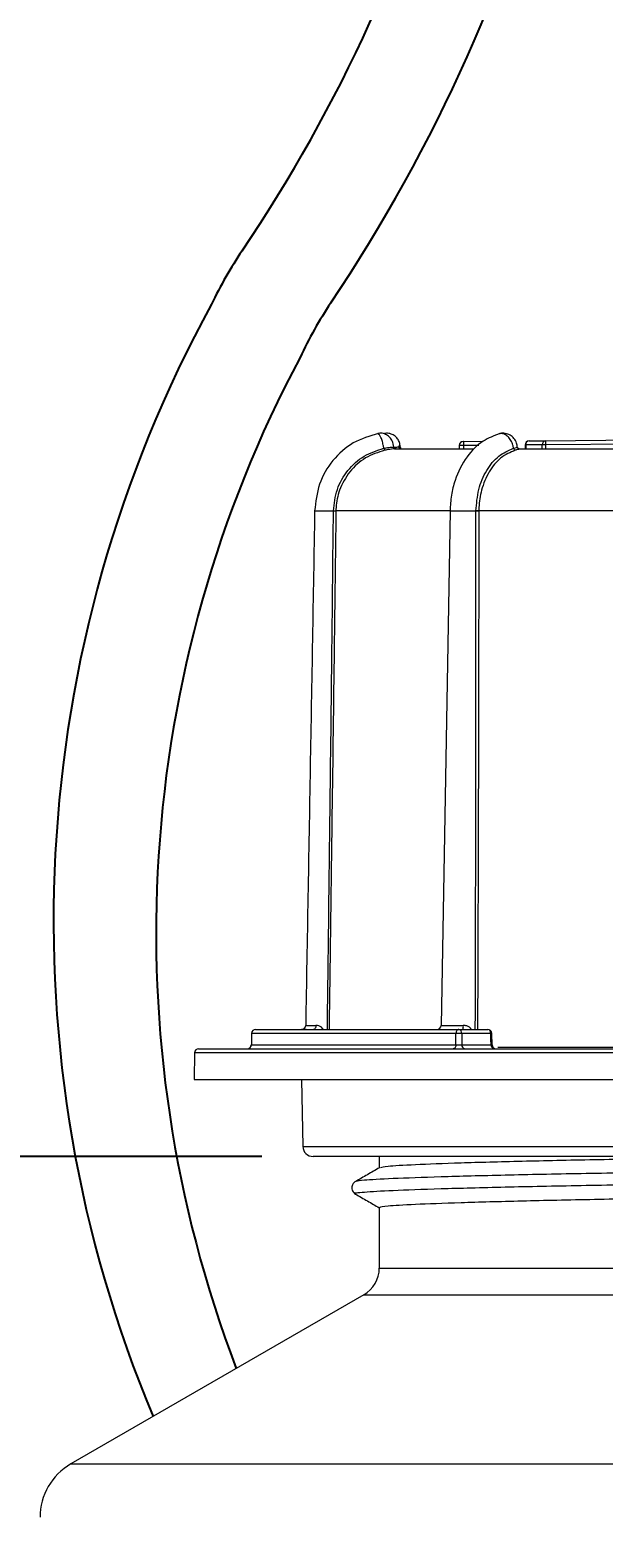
# Model space of a CAD drawing. Header units: inches. Extents: x 2.3 to 15.7, y 0.2 to 14.5.
# Drawn here: x 11.587 to 12.285, y 8.389 to 10.2 of the extents above; entities that cross this region are included whole.
import ezdxf

# ---------------------------------------------------------------- set-up
doc = ezdxf.new("R2010")
doc.units = ezdxf.units.IN
doc.header["$MEASUREMENT"] = 0
doc.header["$PDSIZE"] = -1
doc.layers.add('Dim', color=1, linetype='Continuous')
doc.layers.add('Object', color=4, linetype='Continuous')
doc.styles.get("Standard").update_dxf_attribs({"font": 'romans.shx'})
doc.dimstyles.get("Standard").update_dxf_attribs({"dimtxt": 0.125, "dimasz": 0.18, "dimexe": 0.06, "dimexo": 0.0625, "dimgap": 0.09, "dimtad": 0, "dimtih": 1, "dimtoh": 1, "dimdec": 4, "dimlfac": 2, "dimzin": 0, "dimdsep": 46, "dimlunit": 5, "dimtxsty": 'Standard', "dimcen": 0.09, "dimadec": 0, "dimazin": 0, "dimtfac": 1, "dimtdec": 4, "dimtofl": 0, "dimtmove": 0, "dimatfit": 1, "dimfxl": 0, "dimfrac": 2, "dimtolj": 1, "dimtzin": 0, "dimarcsym": 0})

# ---------------------------------------------------------------- blocks, each defined once
blk = doc.blocks.new('*D4')
at = {"layer": 'Defpoints', "color": 0}
for p in [(12.1368, 11.9262), (8.4425, 3.6009), (12.5993, 3.6009)]:
    blk.add_point(p, dxfattribs=at)
at = {"layer": 'Dim', "color": 0, "lineweight": -2}
for p, q in [((12.0743, 11.9262), (8.3825, 11.9262)), ((8.4425, 11.7462), (8.4425, 8.0722)), ((8.4425, 3.7809), (8.4425, 7.4696)), ((12.5368, 3.6009), (8.3825, 3.6009))]:
    blk.add_line(p, q, dxfattribs=at)
at = {"layer": 'Dim', "color": 0}
for points in [[(8.4125, 11.7462), (8.4725, 11.7462), (8.4425, 11.9262)], [(8.4125, 3.7809), (8.4725, 3.7809), (8.4425, 3.6009)]]:
    blk.add_solid(points, dxfattribs=at)
at = {"layer": 'Dim', "color": 0, "insert": (8.4425, 7.7709), "char_height": 0.125, "attachment_point": 5}
blk.add_mtext('\\A1;16 5/8\\P [425mm]', dxfattribs=at)
blk = doc.blocks.new('*D5')
at = {"layer": 'Defpoints', "color": 0}
for p in [(9.4098, 11.9262), (12.1368, 11.9262), (11.9316, 8.828)]:
    blk.add_point(p, dxfattribs=at)
at = {"layer": 'Dim', "color": 0, "lineweight": -2}
for p, q in [((12.0743, 11.9262), (9.3498, 11.9262)), ((9.4098, 11.7462), (9.4098, 10.6784)), ((9.4098, 9.008), (9.4098, 10.0758)), ((11.8691, 8.828), (9.3498, 8.828))]:
    blk.add_line(p, q, dxfattribs=at)
at = {"layer": 'Dim', "color": 0}
for points in [[(9.3798, 11.7462), (9.4398, 11.7462), (9.4098, 11.9262)], [(9.3798, 9.008), (9.4398, 9.008), (9.4098, 8.828)]]:
    blk.add_solid(points, dxfattribs=at)
at = {"layer": 'Dim', "color": 0, "insert": (9.4098, 10.3771), "char_height": 0.125, "attachment_point": 5}
blk.add_mtext('\\A1;6 3/16\\P [155mm]', dxfattribs=at)
blk = doc.blocks.new('*D9')
at = {"layer": 'Defpoints', "color": 0}
for p in [(12.036, 10.9262), (13.1627, 10.9262), (13.1627, 10.5218)]:
    blk.add_point(p, dxfattribs=at)
at = {"layer": 'Dim', "color": 0, "lineweight": -2}
for p, q in [((12.036, 10.8637), (12.036, 10.4618)), ((13.1627, 10.8637), (13.1627, 10.4618)), ((11.856, 10.5218), (11.3699, 10.5218)), ((13.3427, 10.5218), (13.5227, 10.5218))]:
    blk.add_line(p, q, dxfattribs=at)
at = {"layer": 'Dim', "color": 0}
for points in [[(11.856, 10.5518), (11.856, 10.4918), (12.036, 10.5218)], [(13.3427, 10.5518), (13.3427, 10.4918), (13.1627, 10.5218)]]:
    blk.add_solid(points, dxfattribs=at)
at = {"layer": 'Dim', "color": 0, "insert": (10.8424, 10.5218), "char_height": 0.125, "attachment_point": 5}
blk.add_mtext('\\A1;2 1/4\\P [55mm]\\PClearance\\PRequired\\PDirectly\\PBelow\\PCounter', dxfattribs=at)

msp = doc.modelspace()

# ---------------------------------------------------------------- linework, layer by layer
at = {"layer": 'Object', "color": 4, "linetype": 'Continuous', "lineweight": 15}
for p, q in [((12.029229, 9.691809), (12.029562, 9.691867)), ((12.031628, 9.689548), (12.126731, 9.689548)), ((12.032005, 9.689548), (12.031628, 9.689548)), ((12.035641, 9.692005), (12.036953, 9.692005)), ((12.109327, 9.693661), (12.109327, 9.689548)), ((12.114519, 9.693663), (12.109543, 9.693663)), ((12.109543, 9.689548), (12.109543, 9.693663)), ((12.114497, 9.698663), (12.138538, 9.698873)), ((12.133274, 9.693827), (12.114519, 9.693663)), ((12.114519, 9.693663), (12.114519, 9.689548)), ((12.182249, 9.689548), (12.407174, 9.689548)), ((12.189472, 9.694361), (12.189472, 9.689548)), ((12.190298, 9.694361), (12.189472, 9.694361)), ((12.190298, 9.694361), (12.190298, 9.689548)), ((12.214444, 9.694535), (12.210498, 9.694535)), ((12.210498, 9.689548), (12.210498, 9.694535)), ((12.214422, 9.699535), (12.415089, 9.701286)), ((12.41102, 9.696251), (12.214444, 9.694535)), ((12.214444, 9.694535), (12.214444, 9.689548)), ((12.097546, 9.61402), (11.959331, 9.61402)), ((12.391351, 9.61402), (12.133194, 9.61402)), ((11.856746, 8.977777), (11.856477, 8.964137)), ((11.856713, 8.977777), (11.856765, 8.977766)), ((12.10545, 8.977766), (11.856765, 8.977766)), ((11.861712, 8.982678), (12.10874, 8.982678)), ((12.105473, 8.964146), (12.10545, 8.977766)), ((12.10874, 8.982678), (12.14403, 8.982678)), ((12.147779, 8.977766), (12.112488, 8.977766)), ((12.149368, 8.964114), (12.14903, 8.977802)), ((11.787397, 8.954398), (11.786827, 8.921734)), ((13.378098, 8.954398), (11.787397, 8.954398)), ((11.792318, 8.959233), (13.373379, 8.959233)), ((11.856495, 8.964146), (12.105473, 8.964146)), ((11.856512, 8.964136), (11.856495, 8.964146)), ((12.11251, 8.964146), (12.148115, 8.964146)), ((12.156575, 8.961071), (12.379051, 8.961071)), ((11.786827, 8.921734), (13.378645, 8.921734)), ((11.91769, 8.921734), (11.919113, 8.840265)), ((11.919113, 8.840265), (13.251762, 8.840265)), ((13.267043, 8.827983), (11.931611, 8.827983)), ((12.012127, 8.827983), (12.012127, 8.814203)), ((12.051569, 8.787336), (12.051813, 8.787077)), ((12.012127, 8.765684), (12.012127, 8.692047)), ((12.012127, 8.692047), (12.599327, 8.692047)), ((11.993377, 8.659571), (11.636827, 8.453717)), ((11.993377, 8.659571), (12.599327, 8.659571)), ((11.636827, 8.453717), (13.532573, 8.453717))]:
    msp.add_line(p, q, dxfattribs=at)
at = {"layer": 'Object', "color": 4, "linetype": 'Continuous', "lineweight": 15, "flags": 128}
for points in [[(12.109543, 9.693663), (12.109351, 9.693662), (12.109327, 9.693661)], [(12.114283, 9.698661), (12.114307, 9.698661), (12.114497, 9.698663)], [(12.210498, 9.694535), (12.203541, 9.694475), (12.196807, 9.694417), (12.190298, 9.694361)], [(12.194428, 9.699361), (12.20087, 9.699417), (12.207536, 9.699475), (12.214422, 9.699535)], [(12.098279, 9.61402), (12.092607, 9.289083), (12.087342, 8.98745)], [(11.93508, 8.987591), (11.935016, 8.986628), (11.934846, 8.985705), (11.934576, 8.984855), (11.934216, 8.984112), (11.93378, 8.983503), (11.933284, 8.983051), (11.932747, 8.982772), (11.932189, 8.982678)], [(11.856765, 8.977766), (11.856567, 8.967769), (11.856495, 8.964146)], [(12.10874, 8.982678), (12.108105, 8.982584), (12.107494, 8.982306), (12.10693, 8.981854), (12.106434, 8.981245), (12.106024, 8.980501), (12.105717, 8.979652), (12.105523, 8.978729), (12.10545, 8.977766)], [(12.112488, 8.977766), (12.112499, 8.97087), (12.11251, 8.964146)], [(12.148115, 8.964146), (12.147949, 8.970867), (12.147779, 8.977766)], [(12.105473, 8.964146), (12.1054, 8.963183), (12.105206, 8.96226), (12.104899, 8.96141), (12.10449, 8.960667), (12.103994, 8.960058), (12.10343, 8.959606), (12.102819, 8.959327), (12.102184, 8.959233)]]:
    msp.add_lwpolyline(points, dxfattribs=at)
at = {"layer": 'Object', "color": 3}
for centre, radius, start, end in [((10.270289, 10.994574), 1.900564, 325.962729, 345.127067), ((10.270289, 10.994574), 2.025564, 326.183166, 345.577887), ((12.259573, 9.650901), 0.5, 145.962729, 154.566405), ((13.178865, 9.114569), 1.5631, 151.282148, 202.696698), ((13.231144, 9.099951), 1.490541, 151.948668, 200.831395)]:
    msp.add_arc(centre, radius, start, end, dxfattribs=at)
at = {"layer": 'Object'}
msp.add_arc((12.368581, 9.588997), 0.5, 146.183166, 154.925367, dxfattribs=at)
at = {"layer": 'Object', "color": 4, "linetype": 'Continuous', "lineweight": 15}
for centre, radius, start, end in [((12.021363, 9.690494), 0.003621, 183.022464, 225.216692), ((12.031668, 9.691994), 0.002446, 184.32744, 269.058783), ((12.032291, 9.692048), 0.0025, 182.854026, 269.925696), ((12.033516, 9.691658), 0.002146, 175.949607, 259.388501), ((12.038089, 9.691996), 0.002449, 179.804098, 268.807506), ((12.039401, 9.691996), 0.002448, 179.802338, 268.809266), ((12.040223, 9.692049), 0.0025, 183.246663, 269.90056), ((12.114327, 9.693661), 0.005, 90.5, 180.403377), ((12.114542, 9.693664), 0.004999, 90.514075, 180.011021), ((12.400729, 9.69741), 0.286235, 179.749167, 180.750004), ((12.178084, 9.690473), 0.002603, 183.733616, 258.313404), ((12.194472, 9.694361), 0.005, 90.5, 180), ((12.194918, 9.69475), 0.004636, 96.065229, 184.817042), ((12.21504, 9.695011), 0.004566, 97.77015, 185.977775), ((12.501498, 9.69829), 0.287078, 179.751478, 180.749374), ((12.133646, 9.788798), 0.174779, 268.720836, 269.851989), ((11.91757, 8.987678), 0.005, 270.009783, 359.393717), ((12.082376, 8.987676), 0.004997, 270.02539, 359.028884), ((12.100409, 8.986387), 0.014027, 344.668481, 4.924308), ((11.861712, 8.977678), 0.005, 90, 178.866895), ((11.861738, 8.977705), 0.004973, 90.297786, 179.305906), ((12.108969, 8.810428), 0.167374, 88.795218, 91.204782), ((12.108027, 8.978248), 0.004487, 353.827161, 80.855322), ((12.14403, 8.977678), 0.005, 1.414731, 90), ((12.143317, 8.978248), 0.004487, 353.827161, 80.855322), ((12.145515, 9.077498), 0.099758, 271.300389, 272.018813), ((11.792318, 8.954312), 0.004921, 90, 179), ((11.851444, 8.964233), 0.005, 270.011983, 359.043886), ((11.851523, 8.964207), 0.004973, 270.295581, 359.305562), ((12.116972, 8.963664), 0.004487, 173.827161, 260.855322), ((12.152576, 8.963664), 0.004487, 173.827161, 260.855322), ((12.154366, 8.964233), 0.005, 181.53722, 269.988529), ((11.931611, 8.840483), 0.0125, 181, 270), ((11.974627, 8.692047), 0.0375, 300, 0), ((11.674327, 8.388765), 0.075, 120, 180)]:
    msp.add_arc(centre, radius, start, end, dxfattribs=at)
for points, knots in [([(12.010984, 9.708424), (12.000481, 9.705252), (11.979484, 9.698911), (11.954478, 9.676377), (11.937184, 9.647284), (11.934728, 9.625101), (11.933501, 9.61402)], [0, 0, 0, 0, 0.25045177, 0.50067741, 0.7505649, 1, 1, 1, 1]), ([(12.017746, 9.690303), (12.017504, 9.691588), (12.016872, 9.694931), (12.015512, 9.699979), (12.013768, 9.70463), (12.012007, 9.707531), (12.010801, 9.708511), (12.010292, 9.708236), (12.010228, 9.708201)], [0, 0, 0, 0, 0.13165843, 0.34284214, 0.55193516, 0.76060888, 0.96993328, 1, 1, 1, 1]), ([(12.029644, 9.691878), (12.029549, 9.693158), (12.029295, 9.696595), (12.027153, 9.701325), (12.023268, 9.705535), (12.018455, 9.70804), (12.013786, 9.708992), (12.011101, 9.708241), (12.010271, 9.708009)], [0, 0, 0, 0, 0.13286452, 0.3569352, 0.53011645, 0.71425306, 0.91168162, 1, 1, 1, 1]), ([(12.037573, 9.691867), (12.037368, 9.693703), (12.036969, 9.697297), (12.034359, 9.702181), (12.030359, 9.706122), (12.02512, 9.708358), (12.020702, 9.708989), (12.018428, 9.708229), (12.017988, 9.708082)], [0, 0, 0, 0, 0.18991285, 0.37162621, 0.56440466, 0.75452349, 0.95258112, 1, 1, 1, 1]), ([(12.158706, 9.708153), (12.151717, 9.705519), (12.136778, 9.699892), (12.117352, 9.680213), (12.105212, 9.656306), (12.099338, 9.633109), (12.098637, 9.620476), (12.098279, 9.61402)], [0, 0, 0, 0, 0.208133124, 0.444833286, 0.708708155, 0.851124926, 1, 1, 1, 1]), ([(12.175487, 9.690303), (12.175246, 9.691587), (12.174618, 9.694931), (12.172435, 9.699983), (12.168951, 9.704617), (12.164775, 9.707578), (12.160985, 9.708556), (12.158834, 9.708102), (12.158068, 9.707941)], [0, 0, 0, 0, 0.12125549, 0.31575139, 0.50832295, 0.70050862, 0.89329352, 1, 1, 1, 1]), ([(12.180066, 9.691714), (12.179892, 9.69339), (12.179491, 9.69725), (12.176278, 9.702428), (12.171419, 9.706624), (12.165498, 9.708617), (12.16076, 9.708938), (12.158509, 9.707986), (12.158162, 9.707839)], [0, 0, 0, 0, 0.1598639, 0.36823049, 0.56712635, 0.76561737, 0.96386422, 1, 1, 1, 1]), ([(11.956371, 9.61402), (11.957359, 9.62288), (11.95934, 9.640656), (11.972991, 9.664017), (11.992755, 9.682265), (12.009416, 9.687624), (12.017746, 9.690303)], [0, 0, 0, 0, 0.24877359, 0.49910439, 0.74957222, 1, 1, 1, 1]), ([(12.017746, 9.690303), (12.019659, 9.690679), (12.023199, 9.691373), (12.027126, 9.691741), (12.028717, 9.691799), (12.02921, 9.691809), (12.029229, 9.691809)], [0, 0, 0, 0, 0.364477977, 0.674633309, 0.987461951, 1, 1, 1, 1]), ([(12.031628, 9.689548), (12.031607, 9.689548), (12.03107, 9.689547), (12.029331, 9.689505), (12.025204, 9.689103), (12.021371, 9.688463), (12.019191, 9.688004), (12.018812, 9.687924)], [0, 0, 0, 0, 0.012709866, 0.328220913, 0.637813264, 0.936927253, 1, 1, 1, 1]), ([(12.029838, 9.691773), (12.030327, 9.691788), (12.030878, 9.691806), (12.031325, 9.691809), (12.031375, 9.691809)], [0, 0, 0, 0, 0.8883286, 1, 1, 1, 1]), ([(12.031375, 9.691809), (12.032696, 9.69181), (12.034535, 9.691812), (12.035398, 9.691962), (12.035641, 9.692005)], [0, 0, 0, 0, 0.71803817, 1, 1, 1, 1]), ([(12.036953, 9.692005), (12.036881, 9.692248), (12.036737, 9.692734), (12.036491, 9.693058), (12.036242, 9.693153), (12.035997, 9.693001), (12.035779, 9.692572), (12.03568, 9.692166), (12.035641, 9.692005)], [0, 0, 0, 0, 0.19141676, 0.38269897, 0.49998214, 0.68817758, 0.87633437, 1, 1, 1, 1]), ([(12.036953, 9.692005), (12.037182, 9.69196), (12.037654, 9.691867), (12.037552, 9.691858), (12.0375, 9.691854)], [0, 0, 0, 0, 0.48588259, 1, 1, 1, 1]), ([(12.129744, 9.614063), (12.130481, 9.622908), (12.131962, 9.640668), (12.142131, 9.664017), (12.156861, 9.682265), (12.169278, 9.687624), (12.175487, 9.690303)], [0, 0, 0, 0, 0.248474529, 0.498905104, 0.749473055, 1, 1, 1, 1]), ([(12.175487, 9.690303), (12.17676, 9.690675), (12.179118, 9.691362), (12.18047, 9.691683), (12.180219, 9.691719), (12.180164, 9.691727)], [0, 0, 0, 0, 0.47822366, 0.88518057, 1, 1, 1, 1]), ([(12.182249, 9.689548), (12.182604, 9.689537), (12.183294, 9.689515), (12.181735, 9.689102), (12.179436, 9.688463), (12.177836, 9.688004), (12.177557, 9.687924)], [0, 0, 0, 0, 0.32810137, 0.63774692, 0.9369135, 1, 1, 1, 1]), ([(12.182463, 9.689548), (12.182465, 9.689548), (12.182469, 9.689547), (12.182298, 9.689567), (12.181955, 9.689657), (12.181443, 9.689892), (12.180879, 9.69038), (12.180455, 9.691051), (12.180405, 9.691556), (12.180384, 9.691767)], [0, 0, 0, 0, 0.11351424, 0.25184629, 0.36026694, 0.49195318, 0.66709674, 0.86152951, 1, 1, 1, 1]), ([(12.182139, 9.689545), (12.182303, 9.689545), (12.182529, 9.689544), (12.182477, 9.689547), (12.182463, 9.689548)], [0, 0, 0, 0, 0.726149058, 1, 1, 1, 1]), ([(12.018812, 9.687924), (12.010746, 9.685323), (11.994614, 9.680121), (11.975324, 9.662431), (11.963313, 9.641024), (11.95967, 9.623982), (11.959379, 9.615432), (11.959331, 9.61402)], [0, 0, 0, 0, 0.25045396, 0.50090896, 0.75119915, 0.95891089, 1, 1, 1, 1]), ([(12.177557, 9.687924), (12.171541, 9.685323), (12.159509, 9.680121), (12.145122, 9.662431), (12.136164, 9.641024), (12.133447, 9.623982), (12.13323, 9.615432), (12.133195, 9.61402)], [0, 0, 0, 0, 0.25045376, 0.50090867, 0.75119902, 0.9589109, 1, 1, 1, 1]), ([(11.933503, 9.61402), (11.931687, 9.509892), (11.928048, 9.301084), (11.924399, 9.092275), (11.92257, 8.987594)], [0, 0, 0, 0, 0.49867636, 1, 1, 1, 1]), ([(11.933552, 9.61402), (11.933534, 9.61402), (11.933399, 9.61402), (11.933939, 9.61402), (11.935206, 9.61402), (11.937304, 9.61402), (11.94004, 9.61402), (11.94332, 9.61402), (11.946993, 9.61402), (11.950895, 9.61402), (11.954067, 9.61402), (11.955863, 9.61402), (11.956372, 9.61402)], [0, 0, 0, 0, 0.01680472, 0.1339216, 0.25103688, 0.36815443, 0.48527075, 0.60238659, 0.71950169, 0.83661971, 0.95373565, 1, 1, 1, 1]), ([(11.948949, 8.982678), (11.949181, 9.001038), (11.950109, 9.074612), (11.951185, 9.16199), (11.95283, 9.298312), (11.954443, 9.435186), (11.955771, 9.558254), (11.956372, 9.61402)], [0, 0, 0, 0, 0.08723771, 0.34960442, 0.41519578, 0.73500636, 1, 1, 1, 1]), ([(11.959331, 9.61402), (11.95863, 9.558254), (11.957083, 9.435187), (11.955291, 9.298313), (11.953486, 9.16199), (11.952317, 9.074612), (11.951322, 9.001038), (11.951073, 8.982678)], [0, 0, 0, 0, 0.26499568, 0.58480635, 0.65039752, 0.9127629, 1, 1, 1, 1]), ([(11.956371, 9.61402), (11.956689, 9.614018), (11.957325, 9.614014), (11.958235, 9.614011), (11.958976, 9.614012), (11.959213, 9.614017), (11.959331, 9.61402)], [0, 0, 0, 0, 0.25000301, 0.50000704, 0.74999789, 1, 1, 1, 1]), ([(12.098388, 9.61402), (12.098384, 9.61402), (12.098372, 9.61402), (12.099246, 9.61402), (12.100919, 9.61402), (12.103345, 9.61402), (12.106363, 9.61402), (12.109854, 9.61402), (12.113661, 9.61402), (12.117616, 9.61402), (12.121547, 9.61402), (12.125272, 9.61402), (12.127977, 9.61402), (12.129354, 9.61402), (12.129744, 9.61402)], [0, 0, 0, 0, 0.0458921, 0.13767766, 0.22946383, 0.32124889, 0.41303369, 0.50481996, 0.59660514, 0.68839036, 0.78017508, 0.87196056, 0.96374619, 1, 1, 1, 1]), ([(12.128961, 8.982678), (12.129013, 9.001141), (12.129221, 9.074645), (12.12942, 9.161909), (12.129664, 9.297818), (12.129841, 9.434763), (12.129774, 9.557945), (12.129744, 9.61402)], [0, 0, 0, 0, 0.08772927, 0.34926784, 0.41465246, 0.73353961, 1, 1, 1, 1]), ([(12.133194, 9.61402), (12.132943, 9.614017), (12.132441, 9.614012), (12.131482, 9.614011), (12.130517, 9.614014), (12.130002, 9.614018), (12.129744, 9.61402)], [0, 0, 0, 0, 0.24999831, 0.4999946, 0.74999773, 1, 1, 1, 1]), ([(12.133194, 9.61402), (12.133145, 9.557945), (12.133036, 9.434764), (12.132704, 9.297819), (12.132318, 9.161909), (12.132036, 9.074645), (12.131764, 9.001141), (12.131696, 8.982678)], [0, 0, 0, 0, 0.26646248, 0.58534969, 0.6507341, 0.91227135, 1, 1, 1, 1]), ([(11.922759, 8.987591), (11.922696, 8.987591), (11.922334, 8.987591), (11.923705, 8.987591), (11.927083, 8.987591), (11.932354, 8.987591), (11.93508, 8.987591)], [0, 0, 0, 0, 0.0456435, 0.26576564, 0.620289, 1, 1, 1, 1]), ([(11.943888, 8.982678), (11.943826, 8.982827), (11.943364, 8.983945), (11.941573, 8.985592), (11.938545, 8.987327), (11.936309, 8.987497), (11.93508, 8.987591)], [0, 0, 0, 0, 0.0421337, 0.31628644, 0.62414937, 1, 1, 1, 1]), ([(12.087373, 8.987591), (12.087363, 8.987596), (12.08734, 8.987605), (12.08737, 8.987504), (12.087386, 8.987449)], [0, 0, 0, 0, 0.45546466, 1, 1, 1, 1]), ([(12.087373, 8.987591), (12.087473, 8.987591), (12.087842, 8.987591), (12.090152, 8.987591), (12.09516, 8.987591), (12.102049, 8.987591), (12.109285, 8.987591), (12.113484, 8.987591), (12.114384, 8.987591)], [0, 0, 0, 0, 0.08648641, 0.32052807, 0.46778874, 0.70184827, 0.93610879, 1, 1, 1, 1]), ([(12.12416, 8.982678), (12.1241, 8.982821), (12.123634, 8.983934), (12.121777, 8.985578), (12.118503, 8.987323), (12.115845, 8.987496), (12.114384, 8.987591)], [0, 0, 0, 0, 0.04036082, 0.31521027, 0.62363711, 1, 1, 1, 1]), ([(11.923156, 8.982678), (11.921379, 8.982678), (11.91842, 8.982678), (11.917838, 8.982678), (11.917606, 8.982678)], [0, 0, 0, 0, 0.600778165, 1, 1, 1, 1]), ([(12.105473, 8.964146), (12.105759, 8.96414), (12.106491, 8.964126), (12.107933, 8.964111), (12.109633, 8.964109), (12.11127, 8.96412), (12.112097, 8.964137), (12.11251, 8.964146)], [0, 0, 0, 0, 0.13848516, 0.35383697, 0.56917943, 0.78456376, 1, 1, 1, 1]), ([(12.148115, 8.964146), (12.148343, 8.96414), (12.148908, 8.964125), (12.149356, 8.964112), (12.149311, 8.964112), (12.149296, 8.964112)], [0, 0, 0, 0, 0.31437575, 0.7805782, 1, 1, 1, 1]), ([(12.481887, 8.827622), (12.444738, 8.82696), (12.371642, 8.825657), (12.271477, 8.823929), (12.182589, 8.822031), (12.108075, 8.819985), (12.053142, 8.817903), (12.019639, 8.815972), (12.01548, 8.814842), (12.013585, 8.814327)], [0, 0, 0, 0, 0.14587303, 0.28702422, 0.43134829, 0.57976493, 0.72917348, 0.87661131, 1, 1, 1, 1]), ([(12.012329, 8.814319), (12.007457, 8.811506), (11.997715, 8.805879), (11.987972, 8.800252), (11.983101, 8.797438)], [0, 0, 0, 0, 0.49999755, 1, 1, 1, 1]), ([(12.476043, 8.810753), (12.437046, 8.810091), (12.360312, 8.808788), (12.255165, 8.80706), (12.161851, 8.805162), (12.083638, 8.803116), (12.025938, 8.801033), (11.990501, 8.799082), (11.986114, 8.797933), (11.984075, 8.797399)], [0, 0, 0, 0, 0.145204453, 0.285709136, 0.429371934, 0.577108422, 0.725832112, 0.872594249, 1, 1, 1, 1]), ([(11.983112, 8.797445), (11.982196, 8.796794), (11.980236, 8.7954), (11.978251, 8.791088), (11.979131, 8.785504), (11.981764, 8.783398), (11.983112, 8.78232)], [0, 0, 0, 0, 0.2115021, 0.45293185, 0.71997995, 1, 1, 1, 1]), ([(12.476043, 8.796094), (12.437044, 8.795432), (12.360309, 8.794129), (12.255179, 8.792401), (12.161797, 8.790503), (12.083848, 8.788457), (12.025155, 8.786375), (11.992111, 8.784353), (11.97915, 8.783095), (11.98366, 8.782427), (11.984085, 8.782364)], [0, 0, 0, 0, 0.14104845, 0.27753164, 0.41708256, 0.56059057, 0.70505752, 0.84761907, 0.98562929, 1, 1, 1, 1]), ([(11.983101, 8.782326), (11.987972, 8.779513), (11.997647, 8.773924), (12.007323, 8.768336), (12.012127, 8.765562)], [0, 0, 0, 0, 0.5034771, 1, 1, 1, 1]), ([(12.481887, 8.779225), (12.444738, 8.778563), (12.371642, 8.777259), (12.271479, 8.775532), (12.182582, 8.773634), (12.108102, 8.771588), (12.053041, 8.769505), (12.018461, 8.767488), (12.014215, 8.766279), (12.012127, 8.765684)], [0, 0, 0, 0, 0.14310511, 0.28157798, 0.42316352, 0.56876398, 0.71533752, 0.85997775, 1, 1, 1, 1])]:
    msp.add_open_spline(points, degree=3, knots=knots, dxfattribs=at)

# ---------------------------------------------------------------- dimensions: what is measured, and where the dimension line sits
at = {"layer": 'Dim'}
for base, p1, p2, picture, middle in [((8.442541, 3.600864), (12.136835, 11.926241), (12.599327, 3.600864), '*D4', (8.442541, 7.770861)), ((9.409822, 11.926241), (11.931611, 8.827983), (12.136835, 11.926241), '*D5', (9.409822, 10.377112))]:
    dim = msp.add_linear_dim(base=base, p1=p1, p2=p2, angle=90, dimstyle='Standard', override={"dimpost": '\\X'}, dxfattribs=at)
    dim.commit()
    dim.dimension.update_dxf_attribs({"geometry": picture, "text_midpoint": middle, "dimtype": 160})
dim = msp.add_linear_dim(base=(13.1627, 10.521822), p1=(12.035954, 10.926241), p2=(13.1627, 10.926241), text='<>\\PClearance\\PRequired\\PDirectly\\PBelow\\PCounter', dimstyle='Standard', override={"dimpost": '\\X'}, dxfattribs=at)
dim.commit()
dim.dimension.update_dxf_attribs({"geometry": '*D9', "text_midpoint": (10.842412, 10.521822), "dimtype": 160})

doc.saveas('drawing.dxf')
